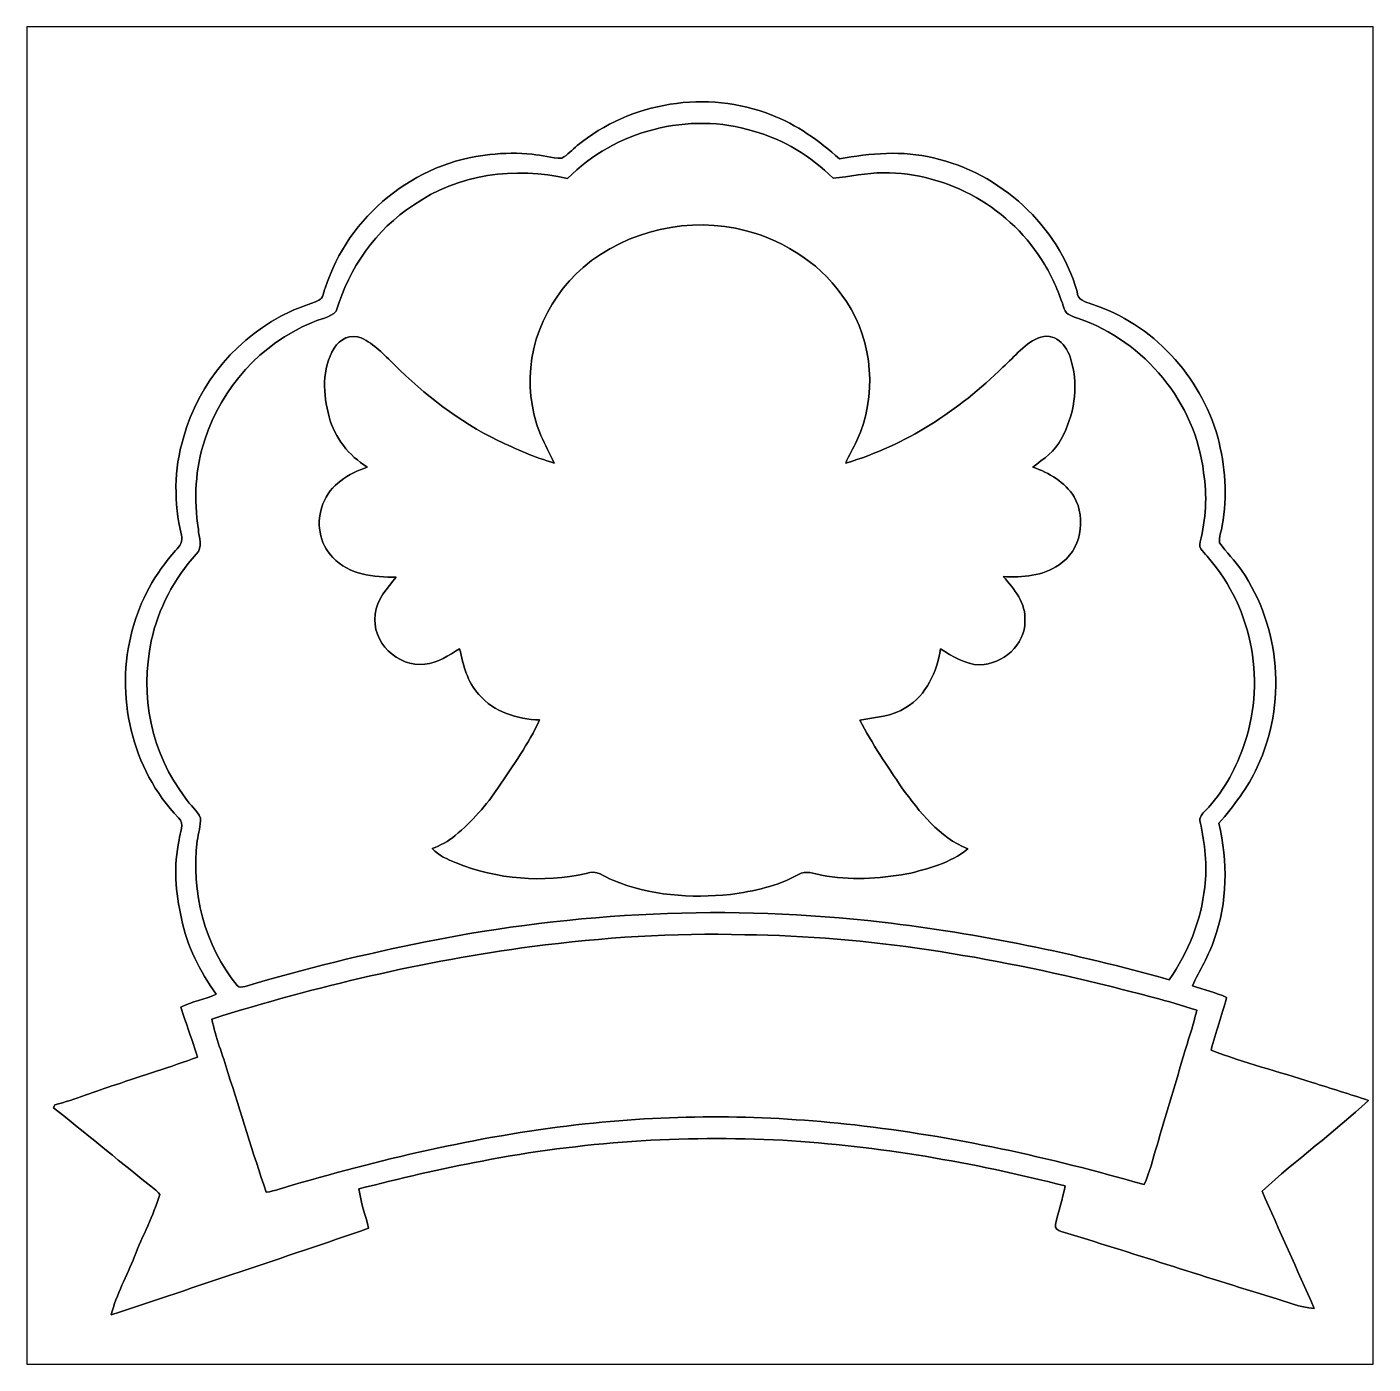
# Model space of a CAD drawing. Header units: centimetres. Extents: x -16.8 to 16.8, y -16.7 to 16.7.
import ezdxf

# ---------------------------------------------------------------- set-up
doc = ezdxf.new("R2010")
doc.units = ezdxf.units.CM
doc.header["$MEASUREMENT"] = 0
doc.layers.add('Layer 1', color=7, linetype='Continuous')

msp = doc.modelspace()

# ---------------------------------------------------------------- linework, layer by layer
at = {"layer": 'Layer 1', "color": 7}
for points, knots in [([(-16.77458, 16.66875), (-16.77458, 16.66875), (16.77458, 16.66875), (16.77458, 16.66875), (16.77458, 16.66875), (16.77458, 16.66875), (16.77458, -16.66875), (16.77458, -16.66875), (16.77458, -16.66875), (16.77458, -16.66875), (-16.77458, -16.66875), (-16.77458, -16.66875), (-16.77458, -16.66875), (-16.77458, -16.66875), (-16.77458, 16.66875), (-16.77458, 16.66875), (-16.77458, 16.66875), (-16.77458, 16.66875), (-16.77458, 16.66875), (-16.77458, 16.66875)], [0, 0, 0, 0, 0.16666667, 0.16666667, 0.16666667, 0.16666667, 0.33333333, 0.33333333, 0.33333333, 0.33333333, 0.5, 0.5, 0.5, 0.5, 0.66666667, 0.66666667, 0.66666667, 0.66666667, 1, 1, 1, 1]), ([(-3.05788, 13.71177), (-3.18876, 13.61052), (-3.29353, 13.46906), (-3.44593, 13.39815), (-3.44593, 13.39815), (-3.69464, 13.38756), (-3.93418, 13.47364), (-4.18006, 13.4934), (-4.18006, 13.4934), (-4.53143, 13.53361), (-4.88633, 13.52338), (-5.23734, 13.48634), (-5.23734, 13.48634), (-7.09859, 13.31031), (-8.78276, 11.94506), (-9.33768, 10.15929), (-9.33768, 10.15929), (-9.38848, 10.06546), (-9.37895, 9.90388), (-9.49678, 9.85379), (-9.49678, 9.85379), (-9.72855, 9.74866), (-9.97832, 9.68728), (-10.20551, 9.57086), (-10.20551, 9.57086), (-11.49703, 8.97925), (-12.50386, 7.79921), (-12.87321, 6.4262), (-12.87321, 6.4262), (-13.11769, 5.64056), (-13.10816, 4.79813), (-12.92578, 4.0005), (-12.92578, 4.0005), (-12.87251, 3.85022), (-12.96952, 3.71687), (-13.0683, 3.61386), (-13.0683, 3.61386), (-13.57983, 3.05082), (-13.95518, 2.36326), (-14.14851, 1.62736), (-14.14851, 1.62736), (-14.5923, 0.01164), (-14.16473, -1.83621), (-12.99845, -3.05118), (-12.99845, -3.05118), (-12.83229, -3.19687), (-12.9727, -3.42371), (-12.98187, -3.6001), (-12.98187, -3.6001), (-13.12263, -4.24462), (-13.06936, -4.91631), (-12.92507, -5.55554), (-12.92507, -5.55554), (-12.79454, -6.24628), (-12.45729, -6.87634), (-12.06183, -7.44961), (-12.06183, -7.44961), (-12.34511, -7.57802), (-12.65731, -7.62988), (-12.93601, -7.76923), (-12.93601, -7.76923), (-12.80901, -8.18797), (-12.65238, -8.59684), (-12.52291, -9.01488), (-12.52291, -9.01488), (-13.19706, -9.26218), (-13.88392, -9.47173), (-14.56302, -9.70456), (-14.56302, -9.70456), (-15.07067, -9.86719), (-15.56491, -10.07428), (-16.08314, -10.20374), (-16.08314, -10.20374), (-16.08949, -10.22209), (-16.10219, -10.25913), (-16.10889, -10.27748), (-16.10889, -10.27748), (-15.3229, -10.90471), (-14.54856, -11.54642), (-13.76186, -12.17295), (-13.76186, -12.17295), (-13.66167, -12.26044), (-13.54243, -12.33276), (-13.45953, -12.44), (-13.45953, -12.44), (-13.62675, -12.97164), (-13.89133, -13.46764), (-14.09383, -13.98693), (-14.09383, -13.98693), (-14.28291, -14.47271), (-14.54573, -14.93202), (-14.67203, -15.44038), (-14.67203, -15.44038), (-12.53243, -14.72777), (-10.39248, -14.01516), (-8.25888, -13.2842), (-8.25888, -13.2842), (-8.33826, -12.95647), (-8.45714, -12.63826), (-8.50018, -12.30277), (-8.50018, -12.30277), (-7.48453, -12.03784), (-6.46113, -11.80077), (-5.42925, -11.60674), (-5.42925, -11.60674), (-2.96474, -11.1312), (-0.44309, -10.95304), (2.06375, -11.09027), (2.06375, -11.09027), (4.439, -11.23174), (6.79485, -11.6332), (9.09743, -12.22834), (9.09743, -12.22834), (9.03852, -12.55395), (8.92916, -12.86757), (8.85931, -13.19071), (8.85931, -13.19071), (8.8332, -13.28314), (8.9281, -13.33712), (9.00289, -13.35969), (9.00289, -13.35969), (10.76149, -13.9005), (12.51021, -14.47271), (14.27021, -15.00964), (14.27021, -15.00964), (14.61311, -15.107), (14.94861, -15.2594), (15.30809, -15.28516), (15.30809, -15.28516), (14.88052, -14.30796), (14.43531, -13.33818), (14.00704, -12.36098), (14.00704, -12.36098), (14.86147, -11.57323), (15.80586, -10.88813), (16.65887, -10.09826), (16.65887, -10.09826), (16.19638, -9.93563), (15.72507, -9.80158), (15.26011, -9.64812), (15.26011, -9.64812), (14.41979, -9.37613), (13.56078, -9.16093), (12.73704, -8.83991), (12.73704, -8.83991), (12.84146, -8.39541), (13.01997, -7.97207), (13.12227, -7.52687), (13.12227, -7.52687), (12.84711, -7.40586), (12.55571, -7.32755), (12.27067, -7.23547), (12.27067, -7.23547), (12.45094, -6.85094), (12.68342, -6.48864), (12.81465, -6.08189), (12.81465, -6.08189), (13.15261, -5.15867), (13.15156, -4.13738), (12.93248, -3.18664), (12.93248, -3.18664), (13.29584, -2.75308), (13.65603, -2.30434), (13.88886, -1.7847), (13.88886, -1.7847), (14.61946, -0.23142), (14.47412, 1.70886), (13.4941, 3.12244), (13.4941, 3.12244), (13.33853, 3.37044), (13.11275, 3.56553), (12.95118, 3.80824), (12.95118, 3.80824), (12.92472, 3.95111), (12.99951, 4.0954), (13.01115, 4.23721), (13.01115, 4.23721), (13.1572, 4.96746), (13.09088, 5.72594), (12.90249, 6.44137), (12.90249, 6.44137), (12.47457, 7.96678), (11.2776, 9.27065), (9.76242, 9.75889), (9.76242, 9.75889), (9.60755, 9.81004), (9.39659, 9.85767), (9.40117, 10.07075), (9.40117, 10.07075), (8.9214, 11.71998), (7.48489, 13.02491), (5.81731, 13.40379), (5.81731, 13.40379), (5.0486, 13.59182), (4.24497, 13.52056), (3.47521, 13.37839), (3.47521, 13.37839), (2.96898, 13.82712), (2.41406, 14.23776), (1.77447, 14.47412), (1.77447, 14.47412), (0.1845, 15.11265), (-1.73778, 14.79938), (-3.05788, 13.71177)], [0, 0, 0, 0, 0.01923077, 0.01923077, 0.01923077, 0.01923077, 0.03846154, 0.03846154, 0.03846154, 0.03846154, 0.05769231, 0.05769231, 0.05769231, 0.05769231, 0.07692308, 0.07692308, 0.07692308, 0.07692308, 0.09615385, 0.09615385, 0.09615385, 0.09615385, 0.11538462, 0.11538462, 0.11538462, 0.11538462, 0.13461538, 0.13461538, 0.13461538, 0.13461538, 0.15384615, 0.15384615, 0.15384615, 0.15384615, 0.17307692, 0.17307692, 0.17307692, 0.17307692, 0.19230769, 0.19230769, 0.19230769, 0.19230769, 0.21153846, 0.21153846, 0.21153846, 0.21153846, 0.23076923, 0.23076923, 0.23076923, 0.23076923, 0.25, 0.25, 0.25, 0.25, 0.26923077, 0.26923077, 0.26923077, 0.26923077, 0.28846154, 0.28846154, 0.28846154, 0.28846154, 0.30769231, 0.30769231, 0.30769231, 0.30769231, 0.32692308, 0.32692308, 0.32692308, 0.32692308, 0.34615385, 0.34615385, 0.34615385, 0.34615385, 0.36538462, 0.36538462, 0.36538462, 0.36538462, 0.38461538, 0.38461538, 0.38461538, 0.38461538, 0.40384615, 0.40384615, 0.40384615, 0.40384615, 0.42307692, 0.42307692, 0.42307692, 0.42307692, 0.44230769, 0.44230769, 0.44230769, 0.44230769, 0.46153846, 0.46153846, 0.46153846, 0.46153846, 0.48076923, 0.48076923, 0.48076923, 0.48076923, 0.5, 0.5, 0.5, 0.5, 0.51923077, 0.51923077, 0.51923077, 0.51923077, 0.53846154, 0.53846154, 0.53846154, 0.53846154, 0.55769231, 0.55769231, 0.55769231, 0.55769231, 0.57692308, 0.57692308, 0.57692308, 0.57692308, 0.59615385, 0.59615385, 0.59615385, 0.59615385, 0.61538462, 0.61538462, 0.61538462, 0.61538462, 0.63461538, 0.63461538, 0.63461538, 0.63461538, 0.65384615, 0.65384615, 0.65384615, 0.65384615, 0.67307692, 0.67307692, 0.67307692, 0.67307692, 0.69230769, 0.69230769, 0.69230769, 0.69230769, 0.71153846, 0.71153846, 0.71153846, 0.71153846, 0.73076923, 0.73076923, 0.73076923, 0.73076923, 0.75, 0.75, 0.75, 0.75, 0.76923077, 0.76923077, 0.76923077, 0.76923077, 0.78846154, 0.78846154, 0.78846154, 0.78846154, 0.80769231, 0.80769231, 0.80769231, 0.80769231, 0.82692308, 0.82692308, 0.82692308, 0.82692308, 0.84615385, 0.84615385, 0.84615385, 0.84615385, 0.86538462, 0.86538462, 0.86538462, 0.86538462, 0.88461538, 0.88461538, 0.88461538, 0.88461538, 0.90384615, 0.90384615, 0.90384615, 0.90384615, 0.92307692, 0.92307692, 0.92307692, 0.92307692, 0.94230769, 0.94230769, 0.94230769, 0.94230769, 0.96153846, 0.96153846, 0.96153846, 0.96153846, 1, 1, 1, 1]), ([(-3.30165, 12.88874), (-2.12337, 14.08536), (-0.27376, 14.56796), (1.33279, 14.06984), (1.33279, 14.06984), (2.08456, 13.86558), (2.76542, 13.44083), (3.31752, 12.89579), (3.31752, 12.89579), (3.73521, 12.93213), (4.1469, 13.03196), (4.56812, 13.03091), (4.56812, 13.03091), (6.18772, 13.04925), (7.77064, 12.13344), (8.59014, 10.74103), (8.59014, 10.74103), (8.80322, 10.39918), (8.95315, 10.02312), (9.07838, 9.64177), (9.07838, 9.64177), (9.12036, 9.48337), (9.30769, 9.45268), (9.43504, 9.39624), (9.43504, 9.39624), (11.08004, 8.83497), (12.35075, 7.29439), (12.55183, 5.5626), (12.55183, 5.5626), (12.64532, 4.9851), (12.60898, 4.3942), (12.46434, 3.82764), (12.46434, 3.82764), (12.40543, 3.65866), (12.59311, 3.55177), (12.67072, 3.42829), (12.67072, 3.42829), (13.7922, 2.16006), (14.12028, 0.25929), (13.5255, -1.3208), (13.5255, -1.3208), (13.32583, -1.89018), (13.02138, -2.42888), (12.59946, -2.8635), (12.59946, -2.8635), (12.52643, -2.94358), (12.42554, -3.03989), (12.46576, -3.16018), (12.46576, -3.16018), (12.57829, -3.69111), (12.64744, -4.23863), (12.58006, -4.78084), (12.58006, -4.78084), (12.48833, -5.60881), (12.16872, -6.40397), (11.69247, -7.08589), (11.69247, -7.08589), (9.3472, -6.43431), (6.95819, -5.92914), (4.53849, -5.65362), (4.53849, -5.65362), (0.75142, -5.20665), (-3.10162, -5.3908), (-6.83824, -6.14151), (-6.83824, -6.14151), (-8.35378, -6.44596), (-9.85802, -6.81143), (-11.33863, -7.25558), (-11.33863, -7.25558), (-11.40425, -7.2711), (-11.48433, -7.29121), (-11.53442, -7.23124), (-11.53442, -7.23124), (-12.35498, -6.23782), (-12.68765, -4.89056), (-12.5289, -3.62162), (-12.5289, -3.62162), (-12.49962, -3.43288), (-12.44918, -3.24697), (-12.44459, -3.05541), (-12.44459, -3.05541), (-12.53666, -2.86773), (-12.70741, -2.72909), (-12.82241, -2.55588), (-12.82241, -2.55588), (-13.67755, -1.46614), (-13.96506, 0.01517), (-13.67508, 1.35925), (-13.67508, 1.35925), (-13.50116, 2.16429), (-13.10922, 2.915), (-12.55501, 3.5239), (-12.55501, 3.5239), (-12.38003, 3.68688), (-12.49433, 3.94194), (-12.50174, 4.14549), (-12.50174, 4.14549), (-12.61181, 4.88985), (-12.58711, 5.66208), (-12.34123, 6.37787), (-12.34123, 6.37787), (-11.93094, 7.67221), (-10.93646, 8.76794), (-9.6834, 9.29287), (-9.6834, 9.29287), (-9.47843, 9.3853), (-9.22161, 9.41493), (-9.06392, 9.58532), (-9.06392, 9.58532), (-8.74889, 10.64824), (-8.08249, 11.61979), (-7.14304, 12.22269), (-7.14304, 12.22269), (-6.04132, 12.99916), (-4.59987, 13.19283), (-3.30165, 12.88874), (-3.30165, 12.88874), (-3.30165, 12.88874), (-3.30165, 12.88874), (-3.30165, 12.88874)], [0, 0, 0, 0, 0.03225806, 0.03225806, 0.03225806, 0.03225806, 0.06451613, 0.06451613, 0.06451613, 0.06451613, 0.09677419, 0.09677419, 0.09677419, 0.09677419, 0.12903226, 0.12903226, 0.12903226, 0.12903226, 0.16129032, 0.16129032, 0.16129032, 0.16129032, 0.19354839, 0.19354839, 0.19354839, 0.19354839, 0.22580645, 0.22580645, 0.22580645, 0.22580645, 0.25806452, 0.25806452, 0.25806452, 0.25806452, 0.29032258, 0.29032258, 0.29032258, 0.29032258, 0.32258065, 0.32258065, 0.32258065, 0.32258065, 0.35483871, 0.35483871, 0.35483871, 0.35483871, 0.38709677, 0.38709677, 0.38709677, 0.38709677, 0.41935484, 0.41935484, 0.41935484, 0.41935484, 0.4516129, 0.4516129, 0.4516129, 0.4516129, 0.48387097, 0.48387097, 0.48387097, 0.48387097, 0.51612903, 0.51612903, 0.51612903, 0.51612903, 0.5483871, 0.5483871, 0.5483871, 0.5483871, 0.58064516, 0.58064516, 0.58064516, 0.58064516, 0.61290323, 0.61290323, 0.61290323, 0.61290323, 0.64516129, 0.64516129, 0.64516129, 0.64516129, 0.67741935, 0.67741935, 0.67741935, 0.67741935, 0.70967742, 0.70967742, 0.70967742, 0.70967742, 0.74193548, 0.74193548, 0.74193548, 0.74193548, 0.77419355, 0.77419355, 0.77419355, 0.77419355, 0.80645161, 0.80645161, 0.80645161, 0.80645161, 0.83870968, 0.83870968, 0.83870968, 0.83870968, 0.87096774, 0.87096774, 0.87096774, 0.87096774, 0.90322581, 0.90322581, 0.90322581, 0.90322581, 0.93548387, 0.93548387, 0.93548387, 0.93548387, 1, 1, 1, 1]), ([(-2.91183, 10.67329), (-3.88408, 9.83862), (-4.42524, 8.48748), (-4.17477, 7.21431), (-4.17477, 7.21431), (-4.10986, 6.70278), (-3.85939, 6.2484), (-3.63255, 5.79473), (-3.63255, 5.79473), (-4.11798, 5.93372), (-4.58011, 6.14292), (-5.0352, 6.35882), (-5.0352, 6.35882), (-6.00498, 6.82484), (-6.86223, 7.49617), (-7.62282, 8.25218), (-7.62282, 8.25218), (-7.87612, 8.49559), (-8.11812, 8.76371), (-8.44091, 8.91611), (-8.44091, 8.91611), (-8.69174, 9.01665), (-8.98878, 8.89247), (-9.1186, 8.66034), (-9.1186, 8.66034), (-9.4301, 8.1467), (-9.398, 7.50676), (-9.24172, 6.94725), (-9.24172, 6.94725), (-9.10731, 6.42302), (-8.74959, 5.98029), (-8.29416, 5.69489), (-8.29416, 5.69489), (-8.75348, 5.5312), (-9.21808, 5.25639), (-9.398, 4.77591), (-9.398, 4.77591), (-9.5691, 4.33634), (-9.50207, 3.77966), (-9.14964, 3.44452), (-9.14964, 3.44452), (-8.75101, 3.0039), (-8.12906, 2.94393), (-7.57061, 2.95134), (-7.57061, 2.95134), (-7.7918, 2.673), (-8.05709, 2.39677), (-8.09202, 2.02389), (-8.09202, 2.02389), (-8.20067, 1.34338), (-7.53216, 0.6918), (-6.85694, 0.78387), (-6.85694, 0.78387), (-6.53168, 0.80574), (-6.26569, 1.0093), (-5.98981, 1.16029), (-5.98981, 1.16029), (-5.89139, 0.76094), (-5.80813, 0.33338), (-5.51109, 0.02681), (-5.51109, 0.02681), (-5.14138, -0.41875), (-4.55613, -0.58561), (-3.99768, -0.61066), (-3.99768, -0.61066), (-4.26791, -1.20756), (-4.66019, -1.73884), (-5.01932, -2.28353), (-5.01932, -2.28353), (-5.31707, -2.73861), (-5.68678, -3.1429), (-6.10129, -3.49321), (-6.10129, -3.49321), (-6.27063, -3.63537), (-6.4703, -3.73627), (-6.67456, -3.81741), (-6.67456, -3.81741), (-6.5151, -3.99098), (-6.29285, -4.08411), (-6.07977, -4.17442), (-6.07977, -4.17442), (-5.05672, -4.58505), (-3.91019, -4.67607), (-2.83386, -4.43653), (-2.83386, -4.43653), (-2.58974, -4.33105), (-2.38584, -4.51908), (-2.17417, -4.60446), (-2.17417, -4.60446), (-1.25236, -4.98828), (-0.22789, -5.06095), (0.75777, -4.95935), (0.75777, -4.95935), (1.34267, -4.88068), (1.93252, -4.75403), (2.45286, -4.46334), (2.45286, -4.46334), (2.63278, -4.34799), (2.83916, -4.44606), (3.02966, -4.47887), (3.02966, -4.47887), (3.72886, -4.61892), (4.45594, -4.56706), (5.15408, -4.44959), (5.15408, -4.44959), (5.68501, -4.32329), (6.2417, -4.17759), (6.67244, -3.82588), (6.67244, -3.82588), (5.96512, -3.53272), (5.47123, -2.90548), (5.03379, -2.30364), (5.03379, -2.30364), (4.66513, -1.75331), (4.28872, -1.20438), (3.98251, -0.61595), (3.98251, -0.61595), (4.37021, -0.53481), (4.7939, -0.52846), (5.13221, -0.2988), (5.13221, -0.2988), (5.64303, 0.00741), (5.90973, 0.58879), (5.99052, 1.16029), (5.99052, 1.16029), (6.29708, 0.98637), (6.604, 0.76729), (6.9723, 0.76623), (6.9723, 0.76623), (7.54098, 0.77788), (8.11071, 1.26153), (8.0966, 1.85349), (8.0966, 1.85349), (8.13364, 2.30329), (7.82708, 2.65007), (7.55967, 2.96651), (7.55967, 2.96651), (8.03451, 2.94076), (8.54781, 2.97392), (8.94856, 3.25896), (8.94856, 3.25896), (9.49501, 3.60821), (9.63648, 4.39984), (9.32568, 4.95053), (9.32568, 4.95053), (9.0932, 5.32271), (8.6995, 5.5559), (8.29275, 5.69419), (8.29275, 5.69419), (8.56121, 5.89915), (8.86213, 6.08542), (9.00747, 6.40609), (9.00747, 6.40609), (9.31757, 6.98006), (9.44386, 7.67362), (9.26077, 8.30862), (9.26077, 8.30862), (9.19198, 8.65928), (8.89988, 9.05334), (8.49171, 8.93762), (8.49171, 8.93762), (8.10154, 8.80181), (7.85036, 8.44903), (7.54697, 8.18656), (7.54697, 8.18656), (6.45231, 7.10142), (5.11775, 6.23358), (3.63326, 5.79367), (3.63326, 5.79367), (3.70981, 5.9884), (3.82305, 6.1655), (3.91125, 6.35494), (3.91125, 6.35494), (4.4136, 7.45349), (4.318, 8.81345), (3.64737, 9.82133), (3.64737, 9.82133), (3.08469, 10.70645), (2.15477, 11.32523), (1.14723, 11.58875), (1.14723, 11.58875), (-0.24483, 11.95317), (-1.81328, 11.60745), (-2.91183, 10.67329)], [0, 0, 0, 0, 0.0212766, 0.0212766, 0.0212766, 0.0212766, 0.04255319, 0.04255319, 0.04255319, 0.04255319, 0.06382979, 0.06382979, 0.06382979, 0.06382979, 0.08510638, 0.08510638, 0.08510638, 0.08510638, 0.10638298, 0.10638298, 0.10638298, 0.10638298, 0.12765957, 0.12765957, 0.12765957, 0.12765957, 0.14893617, 0.14893617, 0.14893617, 0.14893617, 0.17021277, 0.17021277, 0.17021277, 0.17021277, 0.19148936, 0.19148936, 0.19148936, 0.19148936, 0.21276596, 0.21276596, 0.21276596, 0.21276596, 0.23404255, 0.23404255, 0.23404255, 0.23404255, 0.25531915, 0.25531915, 0.25531915, 0.25531915, 0.27659574, 0.27659574, 0.27659574, 0.27659574, 0.29787234, 0.29787234, 0.29787234, 0.29787234, 0.31914894, 0.31914894, 0.31914894, 0.31914894, 0.34042553, 0.34042553, 0.34042553, 0.34042553, 0.36170213, 0.36170213, 0.36170213, 0.36170213, 0.38297872, 0.38297872, 0.38297872, 0.38297872, 0.40425532, 0.40425532, 0.40425532, 0.40425532, 0.42553191, 0.42553191, 0.42553191, 0.42553191, 0.44680851, 0.44680851, 0.44680851, 0.44680851, 0.46808511, 0.46808511, 0.46808511, 0.46808511, 0.4893617, 0.4893617, 0.4893617, 0.4893617, 0.5106383, 0.5106383, 0.5106383, 0.5106383, 0.53191489, 0.53191489, 0.53191489, 0.53191489, 0.55319149, 0.55319149, 0.55319149, 0.55319149, 0.57446809, 0.57446809, 0.57446809, 0.57446809, 0.59574468, 0.59574468, 0.59574468, 0.59574468, 0.61702128, 0.61702128, 0.61702128, 0.61702128, 0.63829787, 0.63829787, 0.63829787, 0.63829787, 0.65957447, 0.65957447, 0.65957447, 0.65957447, 0.68085106, 0.68085106, 0.68085106, 0.68085106, 0.70212766, 0.70212766, 0.70212766, 0.70212766, 0.72340426, 0.72340426, 0.72340426, 0.72340426, 0.74468085, 0.74468085, 0.74468085, 0.74468085, 0.76595745, 0.76595745, 0.76595745, 0.76595745, 0.78723404, 0.78723404, 0.78723404, 0.78723404, 0.80851064, 0.80851064, 0.80851064, 0.80851064, 0.82978723, 0.82978723, 0.82978723, 0.82978723, 0.85106383, 0.85106383, 0.85106383, 0.85106383, 0.87234043, 0.87234043, 0.87234043, 0.87234043, 0.89361702, 0.89361702, 0.89361702, 0.89361702, 0.91489362, 0.91489362, 0.91489362, 0.91489362, 0.93617021, 0.93617021, 0.93617021, 0.93617021, 0.95744681, 0.95744681, 0.95744681, 0.95744681, 1, 1, 1, 1]), ([(-4.18536, -6.25757), (-2.42782, -6.03744), (-0.65511, -5.90903), (1.11619, -5.96618), (1.11619, -5.96618), (4.18959, -5.99193), (7.23618, -6.51651), (10.21468, -7.24676), (10.21468, -7.24676), (10.93787, -7.43761), (11.66742, -7.60977), (12.37827, -7.84437), (12.37827, -7.84437), (12.29395, -8.25006), (12.14614, -8.63882), (12.0336, -9.03711), (12.0336, -9.03711), (11.82299, -9.77265), (11.59404, -10.5029), (11.38308, -11.23844), (11.38308, -11.23844), (11.28466, -11.55912), (11.21128, -11.89037), (11.06664, -12.19482), (11.06664, -12.19482), (8.70867, -11.51431), (6.30167, -10.98374), (3.86151, -10.70751), (3.86151, -10.70751), (1.62913, -10.45527), (-0.63041, -10.43164), (-2.86385, -10.6807), (-2.86385, -10.6807), (-5.34106, -10.94987), (-7.77558, -11.51714), (-10.166, -12.20858), (-10.166, -12.20858), (-10.37908, -12.27102), (-10.58898, -12.34793), (-10.80841, -12.38638), (-10.80841, -12.38638), (-11.14989, -11.3986), (-11.44588, -10.39636), (-11.76479, -9.40153), (-11.76479, -9.40153), (-11.89461, -8.95562), (-12.08052, -8.52523), (-12.16272, -8.06662), (-12.16272, -8.06662), (-9.56028, -7.245), (-6.89081, -6.62446), (-4.18536, -6.25757)], [0, 0, 0, 0, 0.07142857, 0.07142857, 0.07142857, 0.07142857, 0.14285714, 0.14285714, 0.14285714, 0.14285714, 0.21428571, 0.21428571, 0.21428571, 0.21428571, 0.28571429, 0.28571429, 0.28571429, 0.28571429, 0.35714286, 0.35714286, 0.35714286, 0.35714286, 0.42857143, 0.42857143, 0.42857143, 0.42857143, 0.5, 0.5, 0.5, 0.5, 0.57142857, 0.57142857, 0.57142857, 0.57142857, 0.64285714, 0.64285714, 0.64285714, 0.64285714, 0.71428571, 0.71428571, 0.71428571, 0.71428571, 0.78571429, 0.78571429, 0.78571429, 0.78571429, 0.85714286, 0.85714286, 0.85714286, 0.85714286, 1, 1, 1, 1])]:
    msp.add_open_spline(points, degree=3, knots=knots, dxfattribs=at)
at = {"layer": 'Layer 1', "color": 253}
for points, knots in [([(-3.05788, 13.71177), (-1.73778, 14.79938), (0.1845, 15.11265), (1.77447, 14.47412), (1.77447, 14.47412), (2.41406, 14.23776), (2.96898, 13.82712), (3.47521, 13.37839), (3.47521, 13.37839), (4.24497, 13.52056), (5.0486, 13.59182), (5.81731, 13.40379), (5.81731, 13.40379), (7.48489, 13.02491), (8.9214, 11.71998), (9.40117, 10.07075), (9.40117, 10.07075), (9.39659, 9.85767), (9.60755, 9.81004), (9.76242, 9.75889), (9.76242, 9.75889), (11.2776, 9.27065), (12.47457, 7.96678), (12.90249, 6.44137), (12.90249, 6.44137), (13.09088, 5.72594), (13.1572, 4.96746), (13.01115, 4.23721), (13.01115, 4.23721), (12.99951, 4.0954), (12.92472, 3.95111), (12.95118, 3.80824), (12.95118, 3.80824), (13.11275, 3.56553), (13.33853, 3.37044), (13.4941, 3.12244), (13.4941, 3.12244), (14.47412, 1.70886), (14.61946, -0.23142), (13.88886, -1.7847), (13.88886, -1.7847), (13.65603, -2.30434), (13.29584, -2.75308), (12.93248, -3.18664), (12.93248, -3.18664), (13.15156, -4.13738), (13.15261, -5.15867), (12.81465, -6.08189), (12.81465, -6.08189), (12.68342, -6.48864), (12.45094, -6.85094), (12.27067, -7.23547), (12.27067, -7.23547), (12.55571, -7.32755), (12.84711, -7.40586), (13.12227, -7.52687), (13.12227, -7.52687), (13.01997, -7.97207), (12.84146, -8.39541), (12.73704, -8.83991), (12.73704, -8.83991), (13.56078, -9.16093), (14.41979, -9.37613), (15.26011, -9.64812), (15.26011, -9.64812), (15.72507, -9.80158), (16.19638, -9.93563), (16.65887, -10.09826), (16.65887, -10.09826), (15.80586, -10.88813), (14.86147, -11.57323), (14.00704, -12.36098), (14.00704, -12.36098), (14.43531, -13.33818), (14.88052, -14.30796), (15.30809, -15.28516), (15.30809, -15.28516), (14.94861, -15.2594), (14.61311, -15.107), (14.27021, -15.00964), (14.27021, -15.00964), (12.51021, -14.47271), (10.76149, -13.9005), (9.00289, -13.35969), (9.00289, -13.35969), (8.9281, -13.33712), (8.8332, -13.28314), (8.85931, -13.19071), (8.85931, -13.19071), (8.92916, -12.86757), (9.03852, -12.55395), (9.09743, -12.22834), (9.09743, -12.22834), (6.79485, -11.6332), (4.439, -11.23174), (2.06375, -11.09027), (2.06375, -11.09027), (-0.44309, -10.95304), (-2.96474, -11.1312), (-5.42925, -11.60674), (-5.42925, -11.60674), (-6.46113, -11.80077), (-7.48453, -12.03784), (-8.50018, -12.30277), (-8.50018, -12.30277), (-8.45714, -12.63826), (-8.33826, -12.95647), (-8.25888, -13.2842), (-8.25888, -13.2842), (-10.39248, -14.01516), (-12.53243, -14.72777), (-14.67203, -15.44038), (-14.67203, -15.44038), (-14.54573, -14.93202), (-14.28291, -14.47271), (-14.09383, -13.98693), (-14.09383, -13.98693), (-13.89133, -13.46764), (-13.62675, -12.97164), (-13.45953, -12.44), (-13.45953, -12.44), (-13.54243, -12.33276), (-13.66167, -12.26044), (-13.76186, -12.17295), (-13.76186, -12.17295), (-14.54856, -11.54642), (-15.3229, -10.90471), (-16.10889, -10.27748), (-16.10889, -10.27748), (-16.10219, -10.25913), (-16.08949, -10.22209), (-16.08314, -10.20374), (-16.08314, -10.20374), (-15.56491, -10.07428), (-15.07067, -9.86719), (-14.56302, -9.70456), (-14.56302, -9.70456), (-13.88392, -9.47173), (-13.19706, -9.26218), (-12.52291, -9.01488), (-12.52291, -9.01488), (-12.65238, -8.59684), (-12.80901, -8.18797), (-12.93601, -7.76923), (-12.93601, -7.76923), (-12.65731, -7.62988), (-12.34511, -7.57802), (-12.06183, -7.44961), (-12.06183, -7.44961), (-12.45729, -6.87634), (-12.79454, -6.24628), (-12.92507, -5.55554), (-12.92507, -5.55554), (-13.06936, -4.91631), (-13.12263, -4.24462), (-12.98187, -3.6001), (-12.98187, -3.6001), (-12.9727, -3.42371), (-12.83229, -3.19687), (-12.99845, -3.05118), (-12.99845, -3.05118), (-14.16473, -1.83621), (-14.5923, 0.01164), (-14.14851, 1.62736), (-14.14851, 1.62736), (-13.95518, 2.36326), (-13.57983, 3.05082), (-13.0683, 3.61386), (-13.0683, 3.61386), (-12.96952, 3.71687), (-12.87251, 3.85022), (-12.92578, 4.0005), (-12.92578, 4.0005), (-13.10816, 4.79813), (-13.11769, 5.64056), (-12.87321, 6.4262), (-12.87321, 6.4262), (-12.50386, 7.79921), (-11.49703, 8.97925), (-10.20551, 9.57086), (-10.20551, 9.57086), (-9.97832, 9.68728), (-9.72855, 9.74866), (-9.49678, 9.85379), (-9.49678, 9.85379), (-9.37895, 9.90388), (-9.38848, 10.06546), (-9.33768, 10.15929), (-9.33768, 10.15929), (-8.78276, 11.94506), (-7.09859, 13.31031), (-5.23734, 13.48634), (-5.23734, 13.48634), (-4.88633, 13.52338), (-4.53143, 13.53361), (-4.18006, 13.4934), (-4.18006, 13.4934), (-3.93418, 13.47364), (-3.69464, 13.38756), (-3.44593, 13.39815), (-3.44593, 13.39815), (-3.29353, 13.46906), (-3.18876, 13.61052), (-3.05788, 13.71177), (-3.05788, 13.71177), (-3.05788, 13.71177), (-3.05788, 13.71177), (-3.05788, 13.71177)], [0, 0, 0, 0, 0.01886792, 0.01886792, 0.01886792, 0.01886792, 0.03773585, 0.03773585, 0.03773585, 0.03773585, 0.05660377, 0.05660377, 0.05660377, 0.05660377, 0.0754717, 0.0754717, 0.0754717, 0.0754717, 0.09433962, 0.09433962, 0.09433962, 0.09433962, 0.11320755, 0.11320755, 0.11320755, 0.11320755, 0.13207547, 0.13207547, 0.13207547, 0.13207547, 0.1509434, 0.1509434, 0.1509434, 0.1509434, 0.16981132, 0.16981132, 0.16981132, 0.16981132, 0.18867925, 0.18867925, 0.18867925, 0.18867925, 0.20754717, 0.20754717, 0.20754717, 0.20754717, 0.22641509, 0.22641509, 0.22641509, 0.22641509, 0.24528302, 0.24528302, 0.24528302, 0.24528302, 0.26415094, 0.26415094, 0.26415094, 0.26415094, 0.28301887, 0.28301887, 0.28301887, 0.28301887, 0.30188679, 0.30188679, 0.30188679, 0.30188679, 0.32075472, 0.32075472, 0.32075472, 0.32075472, 0.33962264, 0.33962264, 0.33962264, 0.33962264, 0.35849057, 0.35849057, 0.35849057, 0.35849057, 0.37735849, 0.37735849, 0.37735849, 0.37735849, 0.39622642, 0.39622642, 0.39622642, 0.39622642, 0.41509434, 0.41509434, 0.41509434, 0.41509434, 0.43396226, 0.43396226, 0.43396226, 0.43396226, 0.45283019, 0.45283019, 0.45283019, 0.45283019, 0.47169811, 0.47169811, 0.47169811, 0.47169811, 0.49056604, 0.49056604, 0.49056604, 0.49056604, 0.50943396, 0.50943396, 0.50943396, 0.50943396, 0.52830189, 0.52830189, 0.52830189, 0.52830189, 0.54716981, 0.54716981, 0.54716981, 0.54716981, 0.56603774, 0.56603774, 0.56603774, 0.56603774, 0.58490566, 0.58490566, 0.58490566, 0.58490566, 0.60377358, 0.60377358, 0.60377358, 0.60377358, 0.62264151, 0.62264151, 0.62264151, 0.62264151, 0.64150943, 0.64150943, 0.64150943, 0.64150943, 0.66037736, 0.66037736, 0.66037736, 0.66037736, 0.67924528, 0.67924528, 0.67924528, 0.67924528, 0.69811321, 0.69811321, 0.69811321, 0.69811321, 0.71698113, 0.71698113, 0.71698113, 0.71698113, 0.73584906, 0.73584906, 0.73584906, 0.73584906, 0.75471698, 0.75471698, 0.75471698, 0.75471698, 0.77358491, 0.77358491, 0.77358491, 0.77358491, 0.79245283, 0.79245283, 0.79245283, 0.79245283, 0.81132075, 0.81132075, 0.81132075, 0.81132075, 0.83018868, 0.83018868, 0.83018868, 0.83018868, 0.8490566, 0.8490566, 0.8490566, 0.8490566, 0.86792453, 0.86792453, 0.86792453, 0.86792453, 0.88679245, 0.88679245, 0.88679245, 0.88679245, 0.90566038, 0.90566038, 0.90566038, 0.90566038, 0.9245283, 0.9245283, 0.9245283, 0.9245283, 0.94339623, 0.94339623, 0.94339623, 0.94339623, 0.96226415, 0.96226415, 0.96226415, 0.96226415, 1, 1, 1, 1]), ([(-3.30165, 12.88874), (-4.59987, 13.19283), (-6.04132, 12.99916), (-7.14304, 12.22269), (-7.14304, 12.22269), (-8.08249, 11.61979), (-8.74889, 10.64824), (-9.06392, 9.58532), (-9.06392, 9.58532), (-9.22161, 9.41493), (-9.47843, 9.3853), (-9.6834, 9.29287), (-9.6834, 9.29287), (-10.93646, 8.76794), (-11.93094, 7.67221), (-12.34123, 6.37787), (-12.34123, 6.37787), (-12.58711, 5.66208), (-12.61181, 4.88985), (-12.50174, 4.14549), (-12.50174, 4.14549), (-12.49433, 3.94194), (-12.38003, 3.68688), (-12.55501, 3.5239), (-12.55501, 3.5239), (-13.10922, 2.915), (-13.50116, 2.16429), (-13.67508, 1.35925), (-13.67508, 1.35925), (-13.96506, 0.01517), (-13.67755, -1.46614), (-12.82241, -2.55588), (-12.82241, -2.55588), (-12.70741, -2.72909), (-12.53666, -2.86773), (-12.44459, -3.05541), (-12.44459, -3.05541), (-12.44918, -3.24697), (-12.49962, -3.43288), (-12.5289, -3.62162), (-12.5289, -3.62162), (-12.68765, -4.89056), (-12.35498, -6.23782), (-11.53442, -7.23124), (-11.53442, -7.23124), (-11.48433, -7.29121), (-11.40425, -7.2711), (-11.33863, -7.25558), (-11.33863, -7.25558), (-9.85802, -6.81143), (-8.35378, -6.44596), (-6.83824, -6.14151), (-6.83824, -6.14151), (-3.10162, -5.3908), (0.75142, -5.20665), (4.53849, -5.65362), (4.53849, -5.65362), (6.95819, -5.92914), (9.3472, -6.43431), (11.69247, -7.08589), (11.69247, -7.08589), (12.16872, -6.40397), (12.48833, -5.60881), (12.58006, -4.78084), (12.58006, -4.78084), (12.64744, -4.23863), (12.57829, -3.69111), (12.46576, -3.16018), (12.46576, -3.16018), (12.42554, -3.03989), (12.52643, -2.94358), (12.59946, -2.8635), (12.59946, -2.8635), (13.02138, -2.42888), (13.32583, -1.89018), (13.5255, -1.3208), (13.5255, -1.3208), (14.12028, 0.25929), (13.7922, 2.16006), (12.67072, 3.42829), (12.67072, 3.42829), (12.59311, 3.55177), (12.40543, 3.65866), (12.46434, 3.82764), (12.46434, 3.82764), (12.60898, 4.3942), (12.64532, 4.9851), (12.55183, 5.5626), (12.55183, 5.5626), (12.35075, 7.29439), (11.08004, 8.83497), (9.43504, 9.39624), (9.43504, 9.39624), (9.30769, 9.45268), (9.12036, 9.48337), (9.07838, 9.64177), (9.07838, 9.64177), (8.95315, 10.02312), (8.80322, 10.39918), (8.59014, 10.74103), (8.59014, 10.74103), (7.77064, 12.13344), (6.18772, 13.04925), (4.56812, 13.03091), (4.56812, 13.03091), (4.1469, 13.03196), (3.73521, 12.93213), (3.31752, 12.89579), (3.31752, 12.89579), (2.76542, 13.44083), (2.08456, 13.86558), (1.33279, 14.06984), (1.33279, 14.06984), (-0.27376, 14.56796), (-2.12337, 14.08536), (-3.30165, 12.88874), (-3.30165, 12.88874), (-3.30165, 12.88874), (-3.30165, 12.88874), (-3.30165, 12.88874)], [0, 0, 0, 0, 0.03225806, 0.03225806, 0.03225806, 0.03225806, 0.06451613, 0.06451613, 0.06451613, 0.06451613, 0.09677419, 0.09677419, 0.09677419, 0.09677419, 0.12903226, 0.12903226, 0.12903226, 0.12903226, 0.16129032, 0.16129032, 0.16129032, 0.16129032, 0.19354839, 0.19354839, 0.19354839, 0.19354839, 0.22580645, 0.22580645, 0.22580645, 0.22580645, 0.25806452, 0.25806452, 0.25806452, 0.25806452, 0.29032258, 0.29032258, 0.29032258, 0.29032258, 0.32258065, 0.32258065, 0.32258065, 0.32258065, 0.35483871, 0.35483871, 0.35483871, 0.35483871, 0.38709677, 0.38709677, 0.38709677, 0.38709677, 0.41935484, 0.41935484, 0.41935484, 0.41935484, 0.4516129, 0.4516129, 0.4516129, 0.4516129, 0.48387097, 0.48387097, 0.48387097, 0.48387097, 0.51612903, 0.51612903, 0.51612903, 0.51612903, 0.5483871, 0.5483871, 0.5483871, 0.5483871, 0.58064516, 0.58064516, 0.58064516, 0.58064516, 0.61290323, 0.61290323, 0.61290323, 0.61290323, 0.64516129, 0.64516129, 0.64516129, 0.64516129, 0.67741935, 0.67741935, 0.67741935, 0.67741935, 0.70967742, 0.70967742, 0.70967742, 0.70967742, 0.74193548, 0.74193548, 0.74193548, 0.74193548, 0.77419355, 0.77419355, 0.77419355, 0.77419355, 0.80645161, 0.80645161, 0.80645161, 0.80645161, 0.83870968, 0.83870968, 0.83870968, 0.83870968, 0.87096774, 0.87096774, 0.87096774, 0.87096774, 0.90322581, 0.90322581, 0.90322581, 0.90322581, 0.93548387, 0.93548387, 0.93548387, 0.93548387, 1, 1, 1, 1]), ([(-2.91183, 10.67329), (-1.81328, 11.60745), (-0.24483, 11.95317), (1.14723, 11.58875), (1.14723, 11.58875), (2.15477, 11.32523), (3.08469, 10.70645), (3.64737, 9.82133), (3.64737, 9.82133), (4.318, 8.81345), (4.4136, 7.45349), (3.91125, 6.35494), (3.91125, 6.35494), (3.82305, 6.1655), (3.70981, 5.9884), (3.63326, 5.79367), (3.63326, 5.79367), (5.11775, 6.23358), (6.45231, 7.10142), (7.54697, 8.18656), (7.54697, 8.18656), (7.85036, 8.44903), (8.10154, 8.80181), (8.49171, 8.93762), (8.49171, 8.93762), (8.89988, 9.05334), (9.19198, 8.65928), (9.26077, 8.30862), (9.26077, 8.30862), (9.44386, 7.67362), (9.31757, 6.98006), (9.00747, 6.40609), (9.00747, 6.40609), (8.86213, 6.08542), (8.56121, 5.89915), (8.29275, 5.69419), (8.29275, 5.69419), (8.6995, 5.5559), (9.0932, 5.32271), (9.32568, 4.95053), (9.32568, 4.95053), (9.63648, 4.39984), (9.49501, 3.60821), (8.94856, 3.25896), (8.94856, 3.25896), (8.54781, 2.97392), (8.03451, 2.94076), (7.55967, 2.96651), (7.55967, 2.96651), (7.82708, 2.65007), (8.13364, 2.30329), (8.0966, 1.85349), (8.0966, 1.85349), (8.11071, 1.26153), (7.54098, 0.77788), (6.9723, 0.76623), (6.9723, 0.76623), (6.604, 0.76729), (6.29708, 0.98637), (5.99052, 1.16029), (5.99052, 1.16029), (5.90973, 0.58879), (5.64303, 0.00741), (5.13221, -0.2988), (5.13221, -0.2988), (4.7939, -0.52846), (4.37021, -0.53481), (3.98251, -0.61595), (3.98251, -0.61595), (4.28872, -1.20438), (4.66513, -1.75331), (5.03379, -2.30364), (5.03379, -2.30364), (5.47123, -2.90548), (5.96512, -3.53272), (6.67244, -3.82588), (6.67244, -3.82588), (6.2417, -4.17759), (5.68501, -4.32329), (5.15408, -4.44959), (5.15408, -4.44959), (4.45594, -4.56706), (3.72886, -4.61892), (3.02966, -4.47887), (3.02966, -4.47887), (2.83916, -4.44606), (2.63278, -4.34799), (2.45286, -4.46334), (2.45286, -4.46334), (1.93252, -4.75403), (1.34267, -4.88068), (0.75777, -4.95935), (0.75777, -4.95935), (-0.22789, -5.06095), (-1.25236, -4.98828), (-2.17417, -4.60446), (-2.17417, -4.60446), (-2.38584, -4.51908), (-2.58974, -4.33105), (-2.83386, -4.43653), (-2.83386, -4.43653), (-3.91019, -4.67607), (-5.05672, -4.58505), (-6.07977, -4.17442), (-6.07977, -4.17442), (-6.29285, -4.08411), (-6.5151, -3.99098), (-6.67456, -3.81741), (-6.67456, -3.81741), (-6.4703, -3.73627), (-6.27063, -3.63537), (-6.10129, -3.49321), (-6.10129, -3.49321), (-5.68678, -3.1429), (-5.31707, -2.73861), (-5.01932, -2.28353), (-5.01932, -2.28353), (-4.66019, -1.73884), (-4.26791, -1.20756), (-3.99768, -0.61066), (-3.99768, -0.61066), (-4.55613, -0.58561), (-5.14138, -0.41875), (-5.51109, 0.02681), (-5.51109, 0.02681), (-5.80813, 0.33338), (-5.89139, 0.76094), (-5.98981, 1.16029), (-5.98981, 1.16029), (-6.26569, 1.0093), (-6.53168, 0.80574), (-6.85694, 0.78387), (-6.85694, 0.78387), (-7.53216, 0.6918), (-8.20067, 1.34338), (-8.09202, 2.02389), (-8.09202, 2.02389), (-8.05709, 2.39677), (-7.7918, 2.673), (-7.57061, 2.95134), (-7.57061, 2.95134), (-8.12906, 2.94393), (-8.75101, 3.0039), (-9.14964, 3.44452), (-9.14964, 3.44452), (-9.50207, 3.77966), (-9.5691, 4.33634), (-9.398, 4.77591), (-9.398, 4.77591), (-9.21808, 5.25639), (-8.75348, 5.5312), (-8.29416, 5.69489), (-8.29416, 5.69489), (-8.74959, 5.98029), (-9.10731, 6.42302), (-9.24172, 6.94725), (-9.24172, 6.94725), (-9.398, 7.50676), (-9.4301, 8.1467), (-9.1186, 8.66034), (-9.1186, 8.66034), (-8.98878, 8.89247), (-8.69174, 9.01665), (-8.44091, 8.91611), (-8.44091, 8.91611), (-8.11812, 8.76371), (-7.87612, 8.49559), (-7.62282, 8.25218), (-7.62282, 8.25218), (-6.86223, 7.49617), (-6.00498, 6.82484), (-5.0352, 6.35882), (-5.0352, 6.35882), (-4.58011, 6.14292), (-4.11798, 5.93372), (-3.63255, 5.79473), (-3.63255, 5.79473), (-3.85939, 6.2484), (-4.10986, 6.70278), (-4.17477, 7.21431), (-4.17477, 7.21431), (-4.42524, 8.48748), (-3.88408, 9.83862), (-2.91183, 10.67329)], [0, 0, 0, 0, 0.0212766, 0.0212766, 0.0212766, 0.0212766, 0.04255319, 0.04255319, 0.04255319, 0.04255319, 0.06382979, 0.06382979, 0.06382979, 0.06382979, 0.08510638, 0.08510638, 0.08510638, 0.08510638, 0.10638298, 0.10638298, 0.10638298, 0.10638298, 0.12765957, 0.12765957, 0.12765957, 0.12765957, 0.14893617, 0.14893617, 0.14893617, 0.14893617, 0.17021277, 0.17021277, 0.17021277, 0.17021277, 0.19148936, 0.19148936, 0.19148936, 0.19148936, 0.21276596, 0.21276596, 0.21276596, 0.21276596, 0.23404255, 0.23404255, 0.23404255, 0.23404255, 0.25531915, 0.25531915, 0.25531915, 0.25531915, 0.27659574, 0.27659574, 0.27659574, 0.27659574, 0.29787234, 0.29787234, 0.29787234, 0.29787234, 0.31914894, 0.31914894, 0.31914894, 0.31914894, 0.34042553, 0.34042553, 0.34042553, 0.34042553, 0.36170213, 0.36170213, 0.36170213, 0.36170213, 0.38297872, 0.38297872, 0.38297872, 0.38297872, 0.40425532, 0.40425532, 0.40425532, 0.40425532, 0.42553191, 0.42553191, 0.42553191, 0.42553191, 0.44680851, 0.44680851, 0.44680851, 0.44680851, 0.46808511, 0.46808511, 0.46808511, 0.46808511, 0.4893617, 0.4893617, 0.4893617, 0.4893617, 0.5106383, 0.5106383, 0.5106383, 0.5106383, 0.53191489, 0.53191489, 0.53191489, 0.53191489, 0.55319149, 0.55319149, 0.55319149, 0.55319149, 0.57446809, 0.57446809, 0.57446809, 0.57446809, 0.59574468, 0.59574468, 0.59574468, 0.59574468, 0.61702128, 0.61702128, 0.61702128, 0.61702128, 0.63829787, 0.63829787, 0.63829787, 0.63829787, 0.65957447, 0.65957447, 0.65957447, 0.65957447, 0.68085106, 0.68085106, 0.68085106, 0.68085106, 0.70212766, 0.70212766, 0.70212766, 0.70212766, 0.72340426, 0.72340426, 0.72340426, 0.72340426, 0.74468085, 0.74468085, 0.74468085, 0.74468085, 0.76595745, 0.76595745, 0.76595745, 0.76595745, 0.78723404, 0.78723404, 0.78723404, 0.78723404, 0.80851064, 0.80851064, 0.80851064, 0.80851064, 0.82978723, 0.82978723, 0.82978723, 0.82978723, 0.85106383, 0.85106383, 0.85106383, 0.85106383, 0.87234043, 0.87234043, 0.87234043, 0.87234043, 0.89361702, 0.89361702, 0.89361702, 0.89361702, 0.91489362, 0.91489362, 0.91489362, 0.91489362, 0.93617021, 0.93617021, 0.93617021, 0.93617021, 0.95744681, 0.95744681, 0.95744681, 0.95744681, 1, 1, 1, 1]), ([(-4.18536, -6.25757), (-6.89081, -6.62446), (-9.56028, -7.245), (-12.16272, -8.06662), (-12.16272, -8.06662), (-12.08052, -8.52523), (-11.89461, -8.95562), (-11.76479, -9.40153), (-11.76479, -9.40153), (-11.44588, -10.39636), (-11.14989, -11.3986), (-10.80841, -12.38638), (-10.80841, -12.38638), (-10.58898, -12.34793), (-10.37908, -12.27102), (-10.166, -12.20858), (-10.166, -12.20858), (-7.77558, -11.51714), (-5.34106, -10.94987), (-2.86385, -10.6807), (-2.86385, -10.6807), (-0.63041, -10.43164), (1.62913, -10.45527), (3.86151, -10.70751), (3.86151, -10.70751), (6.30167, -10.98374), (8.70867, -11.51431), (11.06664, -12.19482), (11.06664, -12.19482), (11.21128, -11.89037), (11.28466, -11.55912), (11.38308, -11.23844), (11.38308, -11.23844), (11.59404, -10.5029), (11.82299, -9.77265), (12.0336, -9.03711), (12.0336, -9.03711), (12.14614, -8.63882), (12.29395, -8.25006), (12.37827, -7.84437), (12.37827, -7.84437), (11.66742, -7.60977), (10.93787, -7.43761), (10.21468, -7.24676), (10.21468, -7.24676), (7.23618, -6.51651), (4.18959, -5.99193), (1.11619, -5.96618), (1.11619, -5.96618), (-0.65511, -5.90903), (-2.42782, -6.03744), (-4.18536, -6.25757)], [0, 0, 0, 0, 0.07142857, 0.07142857, 0.07142857, 0.07142857, 0.14285714, 0.14285714, 0.14285714, 0.14285714, 0.21428571, 0.21428571, 0.21428571, 0.21428571, 0.28571429, 0.28571429, 0.28571429, 0.28571429, 0.35714286, 0.35714286, 0.35714286, 0.35714286, 0.42857143, 0.42857143, 0.42857143, 0.42857143, 0.5, 0.5, 0.5, 0.5, 0.57142857, 0.57142857, 0.57142857, 0.57142857, 0.64285714, 0.64285714, 0.64285714, 0.64285714, 0.71428571, 0.71428571, 0.71428571, 0.71428571, 0.78571429, 0.78571429, 0.78571429, 0.78571429, 0.85714286, 0.85714286, 0.85714286, 0.85714286, 1, 1, 1, 1])]:
    msp.add_open_spline(points, degree=3, knots=knots, dxfattribs=at)

doc.saveas('drawing.dxf')
